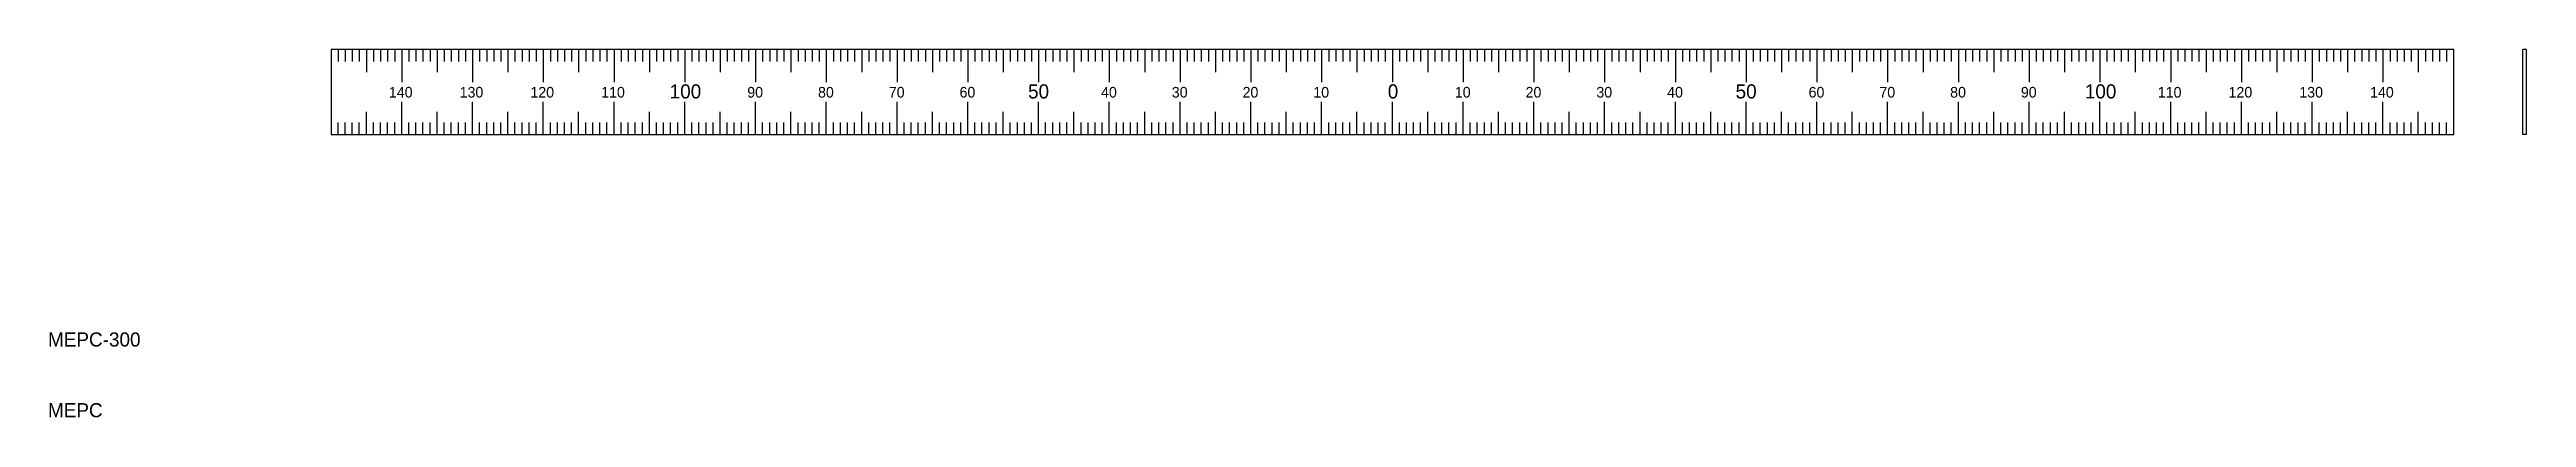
# Model space of a CAD drawing. Extents: x 10 to 360, y 10 to 62.
import ezdxf

# ---------------------------------------------------------------- set-up
doc = ezdxf.new("R2010")
doc.units = 0
doc.layers.get('0').update_dxf_attribs({"linetype": 'CONTINUOUS'})

msp = doc.modelspace()

# ---------------------------------------------------------------- linework, layer by layer
at = {"color": 7, "linetype": 'CONTINUOUS'}
for p, q in [((350, 62), (50, 62)), ((50, 62), (50, 50)), ((51, 62), (51, 60.31)), ((52, 62), (52, 60.31)), ((53, 62), (53, 60.31)), ((54, 62), (54, 60.31)), ((55, 62), (55, 58.8)), ((56, 62), (56, 60.31)), ((57, 62), (57, 60.31)), ((58, 62), (58, 60.31)), ((59, 62), (59, 60.31)), ((60, 62), (60, 57.4)), ((61, 62), (61, 60.31)), ((62, 62), (62, 60.31)), ((63, 62), (63, 60.31)), ((64, 62), (64, 60.31)), ((65, 62), (65, 58.8)), ((66, 62), (66, 60.31)), ((67, 62), (67, 60.31)), ((68, 62), (68, 60.31)), ((69, 62), (69, 60.31)), ((70, 62), (70, 57.4)), ((71, 62), (71, 60.31)), ((72, 62), (72, 60.31)), ((73, 62), (73, 60.31)), ((74, 62), (74, 60.31)), ((75, 62), (75, 58.8)), ((76, 62), (76, 60.31)), ((77, 62), (77, 60.31)), ((78, 62), (78, 60.31)), ((79, 62), (79, 60.31)), ((80, 62), (80, 57.4)), ((81, 62), (81, 60.31)), ((82, 62), (82, 60.31)), ((83, 62), (83, 60.31)), ((84, 62), (84, 60.31)), ((85, 62), (85, 58.8)), ((86, 62), (86, 60.31)), ((87, 62), (87, 60.31)), ((88, 62), (88, 60.31)), ((89, 62), (89, 60.31)), ((90, 62), (90, 57.4)), ((91, 62), (91, 60.31)), ((92, 62), (92, 60.31)), ((93, 62), (93, 60.31)), ((94, 62), (94, 60.31)), ((95, 62), (95, 58.8)), ((96, 62), (96, 60.31)), ((97, 62), (97, 60.31)), ((98, 62), (98, 60.31)), ((99, 62), (99, 60.31)), ((100, 62), (100, 57.4)), ((101, 62), (101, 60.31)), ((102, 62), (102, 60.31)), ((103, 62), (103, 60.31)), ((104, 62), (104, 60.31)), ((105, 62), (105, 58.8)), ((106, 62), (106, 60.31)), ((107, 62), (107, 60.31)), ((108, 62), (108, 60.31)), ((109, 62), (109, 60.31)), ((110, 62), (110, 57.4)), ((111, 62), (111, 60.31)), ((112, 62), (112, 60.31)), ((113, 62), (113, 60.31)), ((114, 62), (114, 60.31)), ((115, 62), (115, 58.8)), ((116, 62), (116, 60.31)), ((117, 62), (117, 60.31)), ((118, 62), (118, 60.31)), ((119, 62), (119, 60.31)), ((120, 62), (120, 57.4)), ((121, 62), (121, 60.31)), ((122, 62), (122, 60.31)), ((123, 62), (123, 60.31)), ((124, 62), (124, 60.31)), ((125, 62), (125, 58.8)), ((126, 62), (126, 60.31)), ((127, 62), (127, 60.31)), ((128, 62), (128, 60.31)), ((129, 62), (129, 60.31)), ((130, 62), (130, 57.4)), ((131, 62), (131, 60.31)), ((132, 62), (132, 60.31)), ((133, 62), (133, 60.31)), ((134, 62), (134, 60.31)), ((135, 62), (135, 58.8)), ((136, 62), (136, 60.31)), ((137, 62), (137, 60.31)), ((138, 62), (138, 60.31)), ((139, 62), (139, 60.31)), ((140, 62), (140, 57.4)), ((141, 62), (141, 60.31)), ((142, 62), (142, 60.31)), ((143, 62), (143, 60.31)), ((144, 62), (144, 60.31)), ((145, 62), (145, 58.8)), ((146, 62), (146, 60.31)), ((147, 62), (147, 60.31)), ((148, 62), (148, 60.31)), ((149, 62), (149, 60.31)), ((150, 62), (150, 57.4)), ((151, 62), (151, 60.31)), ((152, 62), (152, 60.31)), ((153, 62), (153, 60.31)), ((154, 62), (154, 60.31)), ((155, 62), (155, 58.8)), ((156, 62), (156, 60.31)), ((157, 62), (157, 60.31)), ((158, 62), (158, 60.31)), ((159, 62), (159, 60.31)), ((160, 62), (160, 57.4)), ((161, 62), (161, 60.31)), ((162, 62), (162, 60.31)), ((163, 62), (163, 60.31)), ((164, 62), (164, 60.31)), ((165, 62), (165, 58.8)), ((166, 62), (166, 60.31)), ((167, 62), (167, 60.31)), ((168, 62), (168, 60.31)), ((169, 62), (169, 60.31)), ((170, 62), (170, 57.4)), ((171, 62), (171, 60.31)), ((172, 62), (172, 60.31)), ((173, 62), (173, 60.31)), ((174, 62), (174, 60.31)), ((175, 62), (175, 58.8)), ((176, 62), (176, 60.31)), ((177, 62), (177, 60.31)), ((178, 62), (178, 60.31)), ((179, 62), (179, 60.31)), ((180, 62), (180, 57.4)), ((181, 62), (181, 60.31)), ((182, 62), (182, 60.31)), ((183, 62), (183, 60.31)), ((184, 62), (184, 60.31)), ((185, 62), (185, 58.8)), ((186, 62), (186, 60.31)), ((187, 62), (187, 60.31)), ((188, 62), (188, 60.31)), ((189, 62), (189, 60.31)), ((190, 62), (190, 57.4)), ((191, 62), (191, 60.31)), ((192, 62), (192, 60.31)), ((193, 62), (193, 60.31)), ((194, 62), (194, 60.31)), ((195, 62), (195, 58.8)), ((196, 62), (196, 60.31)), ((197, 62), (197, 60.31)), ((198, 62), (198, 60.31)), ((199, 62), (199, 60.31)), ((200, 62), (200, 57.4)), ((201, 62), (201, 60.31)), ((202, 62), (202, 60.31)), ((203, 62), (203, 60.31)), ((204, 62), (204, 60.31)), ((205, 62), (205, 58.8)), ((206, 62), (206, 60.31)), ((207, 62), (207, 60.31)), ((208, 62), (208, 60.31)), ((209, 62), (209, 60.31)), ((210, 62), (210, 57.4)), ((211, 62), (211, 60.31)), ((212, 62), (212, 60.31)), ((213, 62), (213, 60.31)), ((214, 62), (214, 60.31)), ((215, 62), (215, 58.8)), ((216, 62), (216, 60.31)), ((217, 62), (217, 60.31)), ((218, 62), (218, 60.31)), ((219, 62), (219, 60.31)), ((220, 62), (220, 57.4)), ((221, 62), (221, 60.31)), ((222, 62), (222, 60.31)), ((223, 62), (223, 60.31)), ((224, 62), (224, 60.31)), ((225, 62), (225, 58.8)), ((226, 62), (226, 60.31)), ((227, 62), (227, 60.31)), ((228, 62), (228, 60.31)), ((229, 62), (229, 60.31)), ((230, 62), (230, 57.4)), ((231, 62), (231, 60.31)), ((232, 62), (232, 60.31)), ((233, 62), (233, 60.31)), ((234, 62), (234, 60.31)), ((235, 62), (235, 58.8)), ((236, 62), (236, 60.31)), ((237, 62), (237, 60.31)), ((238, 62), (238, 60.31)), ((239, 62), (239, 60.31)), ((240, 62), (240, 57.4)), ((241, 62), (241, 60.31)), ((242, 62), (242, 60.31)), ((243, 62), (243, 60.31)), ((244, 62), (244, 60.31)), ((245, 62), (245, 58.8)), ((246, 62), (246, 60.31)), ((247, 62), (247, 60.31)), ((248, 62), (248, 60.31)), ((249, 62), (249, 60.31)), ((250, 62), (250, 57.4)), ((251, 62), (251, 60.31)), ((252, 62), (252, 60.31)), ((253, 62), (253, 60.31)), ((254, 62), (254, 60.31)), ((255, 62), (255, 58.8)), ((256, 62), (256, 60.31)), ((257, 62), (257, 60.31)), ((258, 62), (258, 60.31)), ((259, 62), (259, 60.31)), ((260, 62), (260, 57.4)), ((261, 62), (261, 60.31)), ((262, 62), (262, 60.31)), ((263, 62), (263, 60.31)), ((264, 62), (264, 60.31)), ((265, 62), (265, 58.8)), ((266, 62), (266, 60.31)), ((267, 62), (267, 60.31)), ((268, 62), (268, 60.31)), ((269, 62), (269, 60.31)), ((270, 62), (270, 57.4)), ((271, 62), (271, 60.31)), ((272, 62), (272, 60.31)), ((273, 62), (273, 60.31)), ((274, 62), (274, 60.31)), ((275, 62), (275, 58.8)), ((276, 62), (276, 60.31)), ((277, 62), (277, 60.31)), ((278, 62), (278, 60.31)), ((279, 62), (279, 60.31)), ((280, 62), (280, 57.4)), ((281, 62), (281, 60.31)), ((282, 62), (282, 60.31)), ((283, 62), (283, 60.31)), ((284, 62), (284, 60.31)), ((285, 62), (285, 58.8)), ((286, 62), (286, 60.31)), ((287, 62), (287, 60.31)), ((288, 62), (288, 60.31)), ((289, 62), (289, 60.31)), ((290, 62), (290, 57.4)), ((291, 62), (291, 60.31)), ((292, 62), (292, 60.31)), ((293, 62), (293, 60.31)), ((294, 62), (294, 60.31)), ((295, 62), (295, 58.8)), ((296, 62), (296, 60.31)), ((297, 62), (297, 60.31)), ((298, 62), (298, 60.31)), ((299, 62), (299, 60.31)), ((300, 62), (300, 57.4)), ((301, 62), (301, 60.31)), ((302, 62), (302, 60.31)), ((303, 62), (303, 60.31)), ((304, 62), (304, 60.31)), ((305, 62), (305, 58.8)), ((306, 62), (306, 60.31)), ((307, 62), (307, 60.31)), ((308, 62), (308, 60.31)), ((309, 62), (309, 60.31)), ((310, 62), (310, 57.4)), ((311, 62), (311, 60.31)), ((312, 62), (312, 60.31)), ((313, 62), (313, 60.31)), ((314, 62), (314, 60.31)), ((315, 62), (315, 58.8)), ((316, 62), (316, 60.31)), ((317, 62), (317, 60.31)), ((318, 62), (318, 60.31)), ((319, 62), (319, 60.31)), ((320, 62), (320, 57.4)), ((321, 62), (321, 60.31)), ((322, 62), (322, 60.31)), ((323, 62), (323, 60.31)), ((324, 62), (324, 60.31)), ((325, 62), (325, 58.8)), ((326, 62), (326, 60.31)), ((327, 62), (327, 60.31)), ((328, 62), (328, 60.31)), ((329, 62), (329, 60.31)), ((330, 62), (330, 57.4)), ((331, 62), (331, 60.31)), ((332, 62), (332, 60.31)), ((333, 62), (333, 60.31)), ((334, 62), (334, 60.31)), ((335, 62), (335, 58.8)), ((336, 62), (336, 60.31)), ((337, 62), (337, 60.31)), ((338, 62), (338, 60.31)), ((339, 62), (339, 60.31)), ((340, 62), (340, 57.4)), ((341, 62), (341, 60.31)), ((342, 62), (342, 60.31)), ((343, 62), (343, 60.31)), ((344, 62), (344, 60.31)), ((345, 62), (345, 58.8)), ((346, 62), (346, 60.31)), ((347, 62), (347, 60.31)), ((348, 62), (348, 60.31)), ((349, 62), (349, 60.31)), ((350, 50), (350, 62)), ((359.78, 50), (359.78, 62)), ((360.28, 62), (359.78, 62)), ((360.28, 50), (360.28, 62)), ((55, 50), (55, 53.2)), ((60, 50), (60, 54.6)), ((65, 50), (65, 53.2)), ((70, 50), (70, 54.6)), ((75, 50), (75, 53.2)), ((80, 50), (80, 54.6)), ((85, 50), (85, 53.2)), ((90, 50), (90, 54.6)), ((95, 50), (95, 53.2)), ((100, 50), (100, 54.6)), ((105, 50), (105, 53.2)), ((110, 50), (110, 54.6)), ((115, 50), (115, 53.2)), ((120, 50), (120, 54.6)), ((125, 50), (125, 53.2)), ((130, 50), (130, 54.6)), ((135, 50), (135, 53.2)), ((140, 50), (140, 54.6)), ((145, 50), (145, 53.2)), ((150, 50), (150, 54.6)), ((155, 50), (155, 53.2)), ((160, 50), (160, 54.6)), ((165, 50), (165, 53.2)), ((170, 50), (170, 54.6)), ((175, 50), (175, 53.2)), ((180, 50), (180, 54.6)), ((185, 50), (185, 53.2)), ((190, 50), (190, 54.6)), ((195, 50), (195, 53.2)), ((200, 50), (200, 54.6)), ((205, 50), (205, 53.2)), ((210, 50), (210, 54.6)), ((215, 50), (215, 53.2)), ((220, 50), (220, 54.6)), ((225, 50), (225, 53.2)), ((230, 50), (230, 54.6)), ((235, 50), (235, 53.2)), ((240, 50), (240, 54.6)), ((245, 50), (245, 53.2)), ((250, 50), (250, 54.6)), ((255, 50), (255, 53.2)), ((260, 50), (260, 54.6)), ((265, 50), (265, 53.2)), ((270, 50), (270, 54.6)), ((275, 50), (275, 53.2)), ((280, 50), (280, 54.6)), ((285, 50), (285, 53.2)), ((290, 50), (290, 54.6)), ((295, 50), (295, 53.2)), ((300, 50), (300, 54.6)), ((305, 50), (305, 53.2)), ((310, 50), (310, 54.6)), ((315, 50), (315, 53.2)), ((320, 50), (320, 54.6)), ((325, 50), (325, 53.2)), ((330, 50), (330, 54.6)), ((335, 50), (335, 53.2)), ((340, 50), (340, 54.6)), ((345, 50), (345, 53.2)), ((50, 50), (350, 50)), ((51, 50), (51, 51.69)), ((52, 50), (52, 51.69)), ((53, 50), (53, 51.69)), ((54, 50), (54, 51.69)), ((56, 50), (56, 51.69)), ((57, 50), (57, 51.69)), ((58, 50), (58, 51.69)), ((59, 50), (59, 51.69)), ((61, 50), (61, 51.69)), ((62, 50), (62, 51.69)), ((63, 50), (63, 51.69)), ((64, 50), (64, 51.69)), ((66, 50), (66, 51.69)), ((67, 50), (67, 51.69)), ((68, 50), (68, 51.69)), ((69, 50), (69, 51.69)), ((71, 50), (71, 51.69)), ((72, 50), (72, 51.69)), ((73, 50), (73, 51.69)), ((74, 50), (74, 51.69)), ((76, 50), (76, 51.69)), ((77, 50), (77, 51.69)), ((78, 50), (78, 51.69)), ((79, 50), (79, 51.69)), ((81, 50), (81, 51.69)), ((82, 50), (82, 51.69)), ((83, 50), (83, 51.69)), ((84, 50), (84, 51.69)), ((86, 50), (86, 51.69)), ((87, 50), (87, 51.69)), ((88, 50), (88, 51.69)), ((89, 50), (89, 51.69)), ((91, 50), (91, 51.69)), ((92, 50), (92, 51.69)), ((93, 50), (93, 51.69)), ((94, 50), (94, 51.69)), ((96, 50), (96, 51.69)), ((97, 50), (97, 51.69)), ((98, 50), (98, 51.69)), ((99, 50), (99, 51.69)), ((101, 50), (101, 51.69)), ((102, 50), (102, 51.69)), ((103, 50), (103, 51.69)), ((104, 50), (104, 51.69)), ((106, 50), (106, 51.69)), ((107, 50), (107, 51.69)), ((108, 50), (108, 51.69)), ((109, 50), (109, 51.69)), ((111, 50), (111, 51.69)), ((112, 50), (112, 51.69)), ((113, 50), (113, 51.69)), ((114, 50), (114, 51.69)), ((116, 50), (116, 51.69)), ((117, 50), (117, 51.69)), ((118, 50), (118, 51.69)), ((119, 50), (119, 51.69)), ((121, 50), (121, 51.69)), ((122, 50), (122, 51.69)), ((123, 50), (123, 51.69)), ((124, 50), (124, 51.69)), ((126, 50), (126, 51.69)), ((127, 50), (127, 51.69)), ((128, 50), (128, 51.69)), ((129, 50), (129, 51.69)), ((131, 50), (131, 51.69)), ((132, 50), (132, 51.69)), ((133, 50), (133, 51.69)), ((134, 50), (134, 51.69)), ((136, 50), (136, 51.69)), ((137, 50), (137, 51.69)), ((138, 50), (138, 51.69)), ((139, 50), (139, 51.69)), ((141, 50), (141, 51.69)), ((142, 50), (142, 51.69)), ((143, 50), (143, 51.69)), ((144, 50), (144, 51.69)), ((146, 50), (146, 51.69)), ((147, 50), (147, 51.69)), ((148, 50), (148, 51.69)), ((149, 50), (149, 51.69)), ((151, 50), (151, 51.69)), ((152, 50), (152, 51.69)), ((153, 50), (153, 51.69)), ((154, 50), (154, 51.69)), ((156, 50), (156, 51.69)), ((157, 50), (157, 51.69)), ((158, 50), (158, 51.69)), ((159, 50), (159, 51.69)), ((161, 50), (161, 51.69)), ((162, 50), (162, 51.69)), ((163, 50), (163, 51.69)), ((164, 50), (164, 51.69)), ((166, 50), (166, 51.69)), ((167, 50), (167, 51.69)), ((168, 50), (168, 51.69)), ((169, 50), (169, 51.69)), ((171, 50), (171, 51.69)), ((172, 50), (172, 51.69)), ((173, 50), (173, 51.69)), ((174, 50), (174, 51.69)), ((176, 50), (176, 51.69)), ((177, 50), (177, 51.69)), ((178, 50), (178, 51.69)), ((179, 50), (179, 51.69)), ((181, 50), (181, 51.69)), ((182, 50), (182, 51.69)), ((183, 50), (183, 51.69)), ((184, 50), (184, 51.69)), ((186, 50), (186, 51.69)), ((187, 50), (187, 51.69)), ((188, 50), (188, 51.69)), ((189, 50), (189, 51.69)), ((191, 50), (191, 51.69)), ((192, 50), (192, 51.69)), ((193, 50), (193, 51.69)), ((194, 50), (194, 51.69)), ((196, 50), (196, 51.69)), ((197, 50), (197, 51.69)), ((198, 50), (198, 51.69)), ((199, 50), (199, 51.69)), ((201, 50), (201, 51.69)), ((202, 50), (202, 51.69)), ((203, 50), (203, 51.69)), ((204, 50), (204, 51.69)), ((206, 50), (206, 51.69)), ((207, 50), (207, 51.69)), ((208, 50), (208, 51.69)), ((209, 50), (209, 51.69)), ((211, 50), (211, 51.69)), ((212, 50), (212, 51.69)), ((213, 50), (213, 51.69)), ((214, 50), (214, 51.69)), ((216, 50), (216, 51.69)), ((217, 50), (217, 51.69)), ((218, 50), (218, 51.69)), ((219, 50), (219, 51.69)), ((221, 50), (221, 51.69)), ((222, 50), (222, 51.69)), ((223, 50), (223, 51.69)), ((224, 50), (224, 51.69)), ((226, 50), (226, 51.69)), ((227, 50), (227, 51.69)), ((228, 50), (228, 51.69)), ((229, 50), (229, 51.69)), ((231, 50), (231, 51.69)), ((232, 50), (232, 51.69)), ((233, 50), (233, 51.69)), ((234, 50), (234, 51.69)), ((236, 50), (236, 51.69)), ((237, 50), (237, 51.69)), ((238, 50), (238, 51.69)), ((239, 50), (239, 51.69)), ((241, 50), (241, 51.69)), ((242, 50), (242, 51.69)), ((243, 50), (243, 51.69)), ((244, 50), (244, 51.69)), ((246, 50), (246, 51.69)), ((247, 50), (247, 51.69)), ((248, 50), (248, 51.69)), ((249, 50), (249, 51.69)), ((251, 50), (251, 51.69)), ((252, 50), (252, 51.69)), ((253, 50), (253, 51.69)), ((254, 50), (254, 51.69)), ((256, 50), (256, 51.69)), ((257, 50), (257, 51.69)), ((258, 50), (258, 51.69)), ((259, 50), (259, 51.69)), ((261, 50), (261, 51.69)), ((262, 50), (262, 51.69)), ((263, 50), (263, 51.69)), ((264, 50), (264, 51.69)), ((266, 50), (266, 51.69)), ((267, 50), (267, 51.69)), ((268, 50), (268, 51.69)), ((269, 50), (269, 51.69)), ((271, 50), (271, 51.69)), ((272, 50), (272, 51.69)), ((273, 50), (273, 51.69)), ((274, 50), (274, 51.69)), ((276, 50), (276, 51.69)), ((277, 50), (277, 51.69)), ((278, 50), (278, 51.69)), ((279, 50), (279, 51.69)), ((281, 50), (281, 51.69)), ((282, 50), (282, 51.69)), ((283, 50), (283, 51.69)), ((284, 50), (284, 51.69)), ((286, 50), (286, 51.69)), ((287, 50), (287, 51.69)), ((288, 50), (288, 51.69)), ((289, 50), (289, 51.69)), ((291, 50), (291, 51.69)), ((292, 50), (292, 51.69)), ((293, 50), (293, 51.69)), ((294, 50), (294, 51.69)), ((296, 50), (296, 51.69)), ((297, 50), (297, 51.69)), ((298, 50), (298, 51.69)), ((299, 50), (299, 51.69)), ((301, 50), (301, 51.69)), ((302, 50), (302, 51.69)), ((303, 50), (303, 51.69)), ((304, 50), (304, 51.69)), ((306, 50), (306, 51.69)), ((307, 50), (307, 51.69)), ((308, 50), (308, 51.69)), ((309, 50), (309, 51.69)), ((311, 50), (311, 51.69)), ((312, 50), (312, 51.69)), ((313, 50), (313, 51.69)), ((314, 50), (314, 51.69)), ((316, 50), (316, 51.69)), ((317, 50), (317, 51.69)), ((318, 50), (318, 51.69)), ((319, 50), (319, 51.69)), ((321, 50), (321, 51.69)), ((322, 50), (322, 51.69)), ((323, 50), (323, 51.69)), ((324, 50), (324, 51.69)), ((326, 50), (326, 51.69)), ((327, 50), (327, 51.69)), ((328, 50), (328, 51.69)), ((329, 50), (329, 51.69)), ((331, 50), (331, 51.69)), ((332, 50), (332, 51.69)), ((333, 50), (333, 51.69)), ((334, 50), (334, 51.69)), ((336, 50), (336, 51.69)), ((337, 50), (337, 51.69)), ((338, 50), (338, 51.69)), ((339, 50), (339, 51.69)), ((341, 50), (341, 51.69)), ((342, 50), (342, 51.69)), ((343, 50), (343, 51.69)), ((344, 50), (344, 51.69)), ((346, 50), (346, 51.69)), ((347, 50), (347, 51.69)), ((348, 50), (348, 51.69)), ((349, 50), (349, 51.69)), ((360.28, 50), (359.78, 50))]:
    msp.add_line(p, q, dxfattribs=at)

# ---------------------------------------------------------------- texts
for s, height, p in [('140', 1.5, (58.18, 55.21)), ('130', 1.5, (68.18, 55.21)), ('120', 1.5, (78.18, 55.21)), ('110', 1.5, (88.18, 55.21)), ('100', 2, (97.86, 55.08)), ('90', 1.5, (108.83, 55.21)), ('80', 1.5, (118.83, 55.21)), ('70', 1.5, (128.83, 55.21)), ('60', 1.5, (138.83, 55.21)), ('50', 2, (148.51, 55.08)), ('40', 1.5, (158.83, 55.21)), ('30', 1.5, (168.83, 55.21)), ('20', 1.5, (178.83, 55.21)), ('10', 1.5, (188.83, 55.21)), ('0', 2, (199.35, 55.08)), ('10', 1.5, (208.83, 55.21)), ('20', 1.5, (218.83, 55.21)), ('30', 1.5, (228.83, 55.21)), ('40', 1.5, (238.83, 55.21)), ('50', 2, (248.51, 55.08)), ('60', 1.5, (258.83, 55.21)), ('70', 1.5, (268.83, 55.21)), ('80', 1.5, (278.83, 55.21)), ('90', 1.5, (288.83, 55.21)), ('100', 2, (297.86, 55.08)), ('110', 1.5, (308.18, 55.21)), ('120', 1.5, (318.18, 55.21)), ('130', 1.5, (328.18, 55.21)), ('140', 1.5, (338.18, 55.21)), ('MEPC-300', 2, (10, 20)), ('MEPC', 2, (10, 10))]:
    msp.add_text(s, height=height, dxfattribs=at).set_placement(p)

doc.saveas('drawing.dxf')
